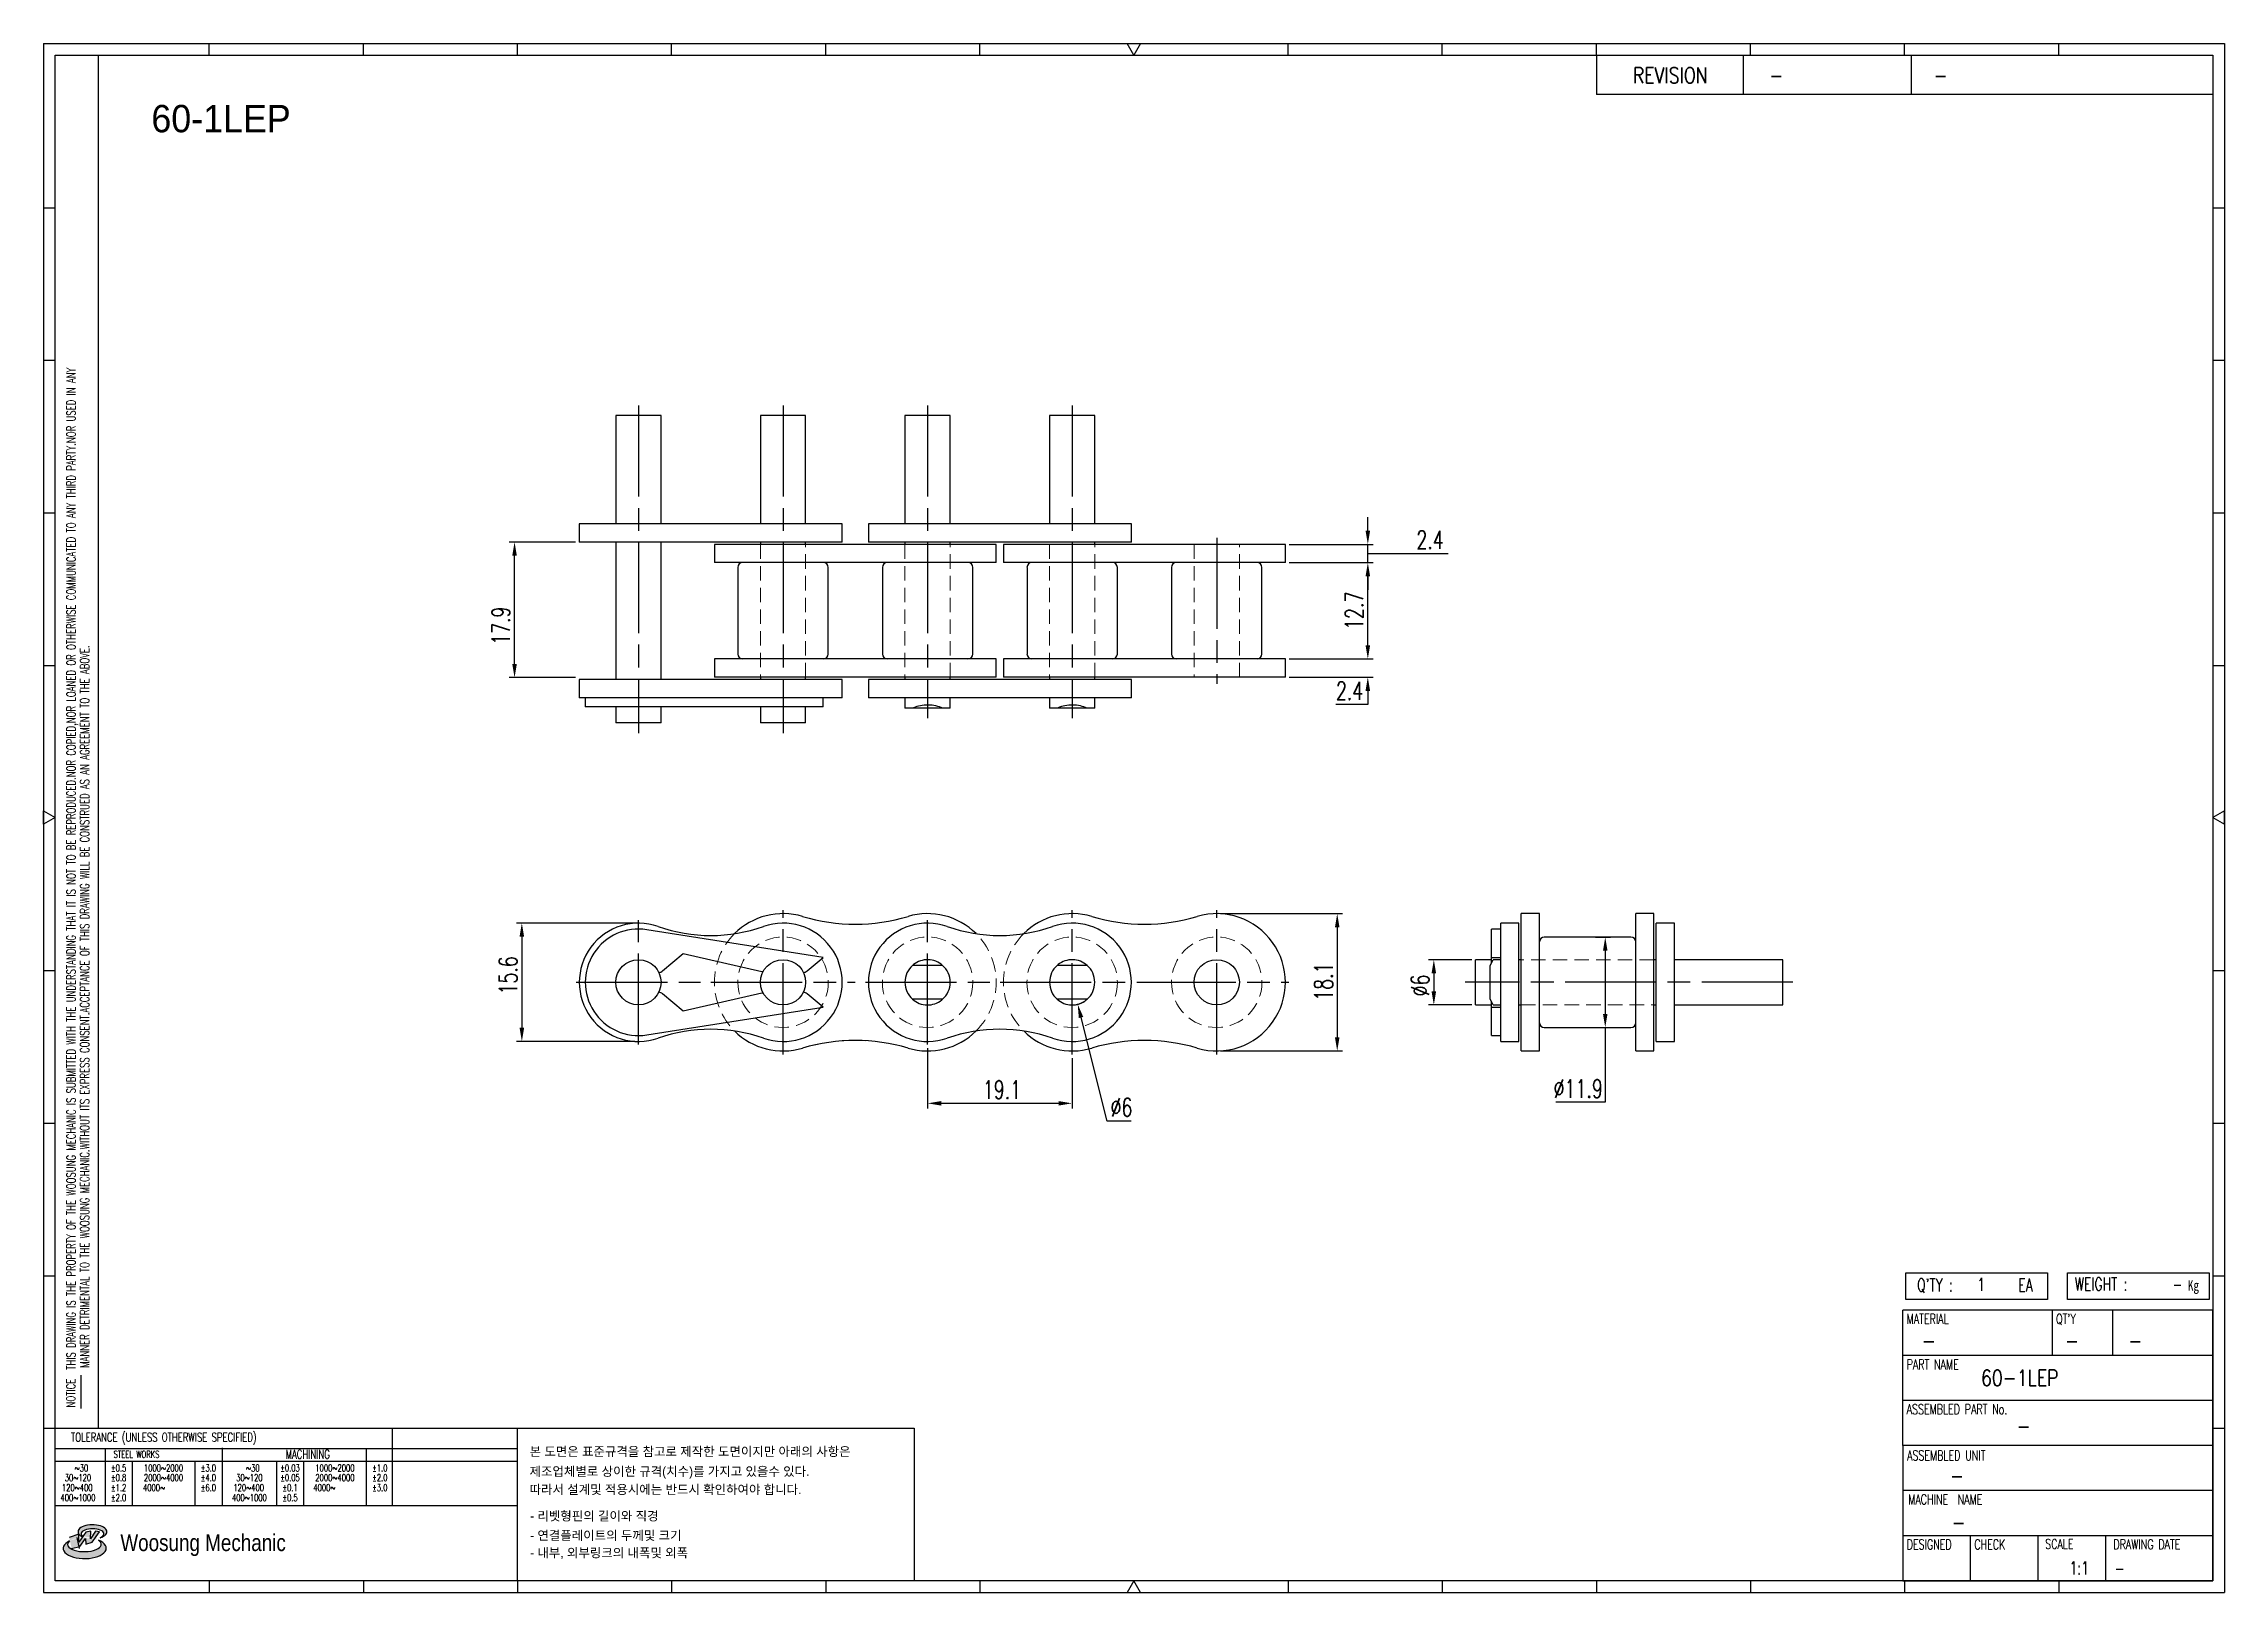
# Model space of a CAD drawing. Header units: millimetres. Extents: x 849 to 1136, y 59 to 263.
import ezdxf
from ezdxf.enums import TextEntityAlignment as Align

# ---------------------------------------------------------------- set-up
doc = ezdxf.new("R2010")
doc.units = ezdxf.units.MM
doc.linetypes.add('AM_ISO08W050', pattern=[18, 12, -1.5, 3, -1.5])
doc.linetypes.add('HIDDEN', pattern=[9.525, 6.35, -3.175])
doc.layers.get('Defpoints').update_dxf_attribs({"color": 80})
doc.layers.add('CL1', color=140, linetype='AM_ISO08W050', lineweight=25)
doc.layers.add('HL3', color=1, linetype='HIDDEN', lineweight=0)
for name, color, linetype in [('S-DIM', 7, 'Continuous'), ('TITLE', 7, 'Continuous'), ('도면레이아웃', 7, 'Continuous')]:
    doc.layers.add(name, color=color, linetype=linetype)
doc.styles.add('HAN', font='ROMANS.shx', dxfattribs={"width": 0.7, "bigfont": 'whgtxt.shx'})
doc.styles.add('HKD_ST2', font='romans.shx', dxfattribs={"width": 0.7, "height": 4, "bigfont": '@extfont2.shx'})
doc.styles.add('HSG', font='SIMPLEX.shx', dxfattribs={"width": 0.7, "bigfont": 'HSG.shx'})
doc.styles.add('MtXpl_', font='Gulim.ttf')
doc.styles.add('SLDTEXTSTYLE4', font='arial.ttf', dxfattribs={"width": 0.8})
doc.dimstyles.new('AP1', dxfattribs={"dimtxt": 2.4, "dimasz": 1.8, "dimexe": 0.7, "dimexo": 0.5, "dimgap": 0.6, "dimtad": 1, "dimtoh": 1, "dimdec": 1, "dimrnd": 0.01, "dimzin": 9, "dimdsep": 46, "dimtxsty": 'HSG', "dimcen": 0, "dimclrd": 251, "dimclre": 251, "dimclrt": 60, "dimazin": 2, "dimtp": 1, "dimtm": 1, "dimtfac": 0.5, "dimtdec": 1, "dimtofl": 0, "dimtmove": 0, "dimatfit": 3, "dimfxl": 0, "dimtvp": 1, "dimtolj": 2, "dimlwd": -1, "dimlwe": -1, "dimarcsym": 0})

# ---------------------------------------------------------------- blocks, each defined once
blk = doc.blocks.new('MAST')
at = {"layer": '도면레이아웃'}
h = blk.add_hatch(color=10, dxfattribs=at)
h.paths.add_polyline_path([(1.544, 35.177), (1.554, 34.966), (1.779, 35.034), (2.054, 35.422), (1.908, 35.446), (1.728, 35.167), (1.741, 35.439), (1.547, 35.405), (1.292, 35.041), (1.295, 35.33), (0.943, 35.208), (1.03, 34.8), (1.336, 34.885)])
edge = h.paths.add_edge_path()
edge.add_ellipse((1.795, 35.421), major_axis=(-0.53, 0), ratio=0.487785, start_angle=122.36065, end_angle=403.39574)
edge.add_line((1.411, 35.244), (1.419, 35.261))
edge.add_ellipse((1.798, 35.344), major_axis=(-0.423, 0), ratio=0.444396, start_angle=131.58977, end_angle=386.19408, ccw=False)
edge = h.paths.add_edge_path()
edge.add_ellipse((1.512, 34.815), major_axis=(-0.793, 0), ratio=0.480113, start_angle=314.67633, end_angle=590.85213)
edge.add_ellipse((1.501, 34.958), major_axis=(-0.62, 0), ratio=0.43311, start_angle=331.7024, end_angle=574.42495, ccw=False)
at = {"color": 140}
for p, q in [((0, 90.118), (80.15, 90.118)), ((0, 90.118), (0, 33.191)), ((80.15, 90.118), (80.15, 33.191)), ((57.068, 89.693), (57.068, 88.246)), ((62.47, 89.693), (62.47, 88.246)), ((68.635, 89.693), (68.635, 88.246)), ((79.725, 88.246), (57.068, 88.246)), ((68.449, 43.961), (68.449, 44.936)), ((68.449, 44.936), (73.654, 44.936)), ((73.654, 44.936), (73.654, 43.961)), ((74.39, 43.961), (74.39, 44.936)), ((74.39, 44.936), (79.595, 44.936)), ((79.595, 44.936), (79.595, 43.961)), ((68.336, 38.59), (68.336, 43.563)), ((79.725, 43.563), (68.336, 43.563)), ((73.654, 43.961), (68.449, 43.961)), ((73.827, 43.563), (73.827, 41.905)), ((79.595, 43.961), (74.39, 43.961)), ((76.037, 43.563), (76.037, 41.905)), ((79.725, 38.59), (79.725, 43.563)), ((79.725, 41.905), (68.336, 41.905)), ((79.725, 40.248), (68.336, 40.248)), ((68.336, 38.59), (68.336, 33.616)), ((79.725, 38.59), (68.336, 38.59)), ((79.725, 33.616), (79.725, 38.59)), ((79.725, 36.932), (68.336, 36.932)), ((79.725, 35.274), (68.336, 35.274)), ((70.822, 33.616), (70.822, 35.274)), ((73.309, 33.616), (73.309, 35.274)), ((75.796, 33.616), (75.796, 35.274)), ((0, 33.191), (80.15, 33.191)), ((68.336, 33.616), (79.725, 33.616))]:
    blk.add_line(p, q, dxfattribs=at)
for p, q in [((6.089, 89.693), (6.089, 90.118)), ((11.753, 89.693), (11.753, 90.118)), ((17.418, 89.693), (17.418, 90.118)), ((23.082, 89.693), (23.082, 90.118)), ((28.746, 89.693), (28.746, 90.118)), ((34.411, 89.693), (34.411, 90.118)), ((45.739, 89.693), (45.739, 90.118)), ((51.404, 89.693), (51.404, 90.118)), ((57.068, 89.693), (57.068, 90.118)), ((62.732, 89.693), (62.732, 90.118)), ((68.397, 89.693), (68.397, 90.118)), ((74.061, 89.693), (74.061, 90.118)), ((0, 84.085), (0.425, 84.085)), ((79.725, 84.085), (80.15, 84.085)), ((0, 78.478), (0.425, 78.478)), ((79.725, 78.478), (80.15, 78.478)), ((0, 72.87), (0.425, 72.87)), ((79.725, 72.87), (80.15, 72.87)), ((0, 67.262), (0.425, 67.262)), ((79.725, 67.262), (80.15, 67.262)), ((0, 56.047), (0.425, 56.047)), ((79.725, 56.047), (80.15, 56.047)), ((0, 50.439), (0.425, 50.439)), ((79.725, 50.439), (80.15, 50.439)), ((0, 44.832), (0.425, 44.832)), ((79.725, 44.832), (80.15, 44.832)), ((1.377, 39.947), (1.377, 41.174)), ((0, 39.224), (0.425, 39.224)), ((79.725, 39.224), (80.15, 39.224)), ((6.089, 33.616), (6.089, 33.191)), ((11.753, 33.616), (11.753, 33.191)), ((17.418, 33.616), (17.418, 33.191)), ((23.082, 33.616), (23.082, 33.191)), ((28.746, 33.616), (28.746, 33.191)), ((34.411, 33.616), (34.411, 33.191)), ((45.739, 33.616), (45.739, 33.191)), ((51.404, 33.616), (51.404, 33.191)), ((57.068, 33.616), (57.068, 33.191)), ((62.732, 33.616), (62.732, 33.191)), ((68.397, 33.616), (68.397, 33.191)), ((74.061, 33.616), (74.061, 33.191))]:
    blk.add_line(p, q)
at = {"color": 2}
for p, q in [((2.017, 39.224), (2.017, 89.693)), ((0.425, 39.224), (17.418, 39.224)), ((0.425, 38.487), (17.418, 38.487)), ((2.257, 38.487), (2.257, 36.382)), ((6.557, 38.5), (6.557, 36.382)), ((11.857, 38.487), (11.857, 36.382)), ((12.816, 39.224), (12.816, 36.382)), ((17.418, 33.616), (17.418, 39.224)), ((0.425, 38.012), (17.418, 38.012)), ((3.257, 38.012), (3.257, 36.382)), ((5.557, 38.012), (5.557, 36.382)), ((8.557, 38.012), (8.557, 36.382)), ((9.557, 38.026), (9.557, 36.382)), ((0.425, 36.382), (17.418, 36.382))]:
    blk.add_line(p, q, dxfattribs=at)
for points in [[(40.075, 89.693), (39.83, 90.118), (40.32, 90.118)], [(0.425, 61.679), (0, 61.433), (0, 61.924)], [(79.725, 61.679), (80.15, 61.433), (80.15, 61.924)], [(40.075, 33.616), (39.83, 33.191), (40.32, 33.191)]]:
    blk.add_lwpolyline(points, close=True)
at = {"color": 140}
blk.add_lwpolyline([(0.425, 89.693), (79.725, 89.693), (79.725, 33.616), (0.425, 33.616)], close=True, dxfattribs=at)
at = {"layer": '도면레이아웃'}
for p, q in [((1.295, 35.33), (0.943, 35.208)), ((1.547, 35.405), (1.292, 35.041)), ((1.292, 35.041), (1.295, 35.33)), ((1.741, 35.439), (1.547, 35.405)), ((1.908, 35.446), (1.728, 35.167)), ((1.728, 35.167), (1.741, 35.439)), ((1.779, 35.034), (2.054, 35.422)), ((2.054, 35.422), (1.908, 35.446)), ((1.03, 34.8), (1.336, 34.885)), ((1.224, 35.208), (1.311, 34.8)), ((1.224, 35.208), (1.224, 35.208)), ((1.336, 34.885), (1.544, 35.177)), ((1.419, 35.261), (1.411, 35.244)), ((1.544, 35.177), (1.554, 34.966)), ((1.554, 34.966), (1.779, 35.034))]:
    blk.add_line(p, q, dxfattribs=at)
for centre, major_axis, ratio, start_param, end_param in [((1.795, 35.421), (-0.53, 0), 0.487785, 2.135596, 7.040584), ((1.798, 35.344), (-0.423, 0), 0.444396, 2.296675, 6.740358), ((1.512, 34.815), (-0.793, 0), 0.480113, 5.492138, 10.312315), ((1.501, 34.958), (-0.62, 0), 0.43311, 5.789299, 10.025607)]:
    blk.add_ellipse(centre, major_axis=major_axis, ratio=ratio, start_param=start_param, end_param=end_param, dxfattribs=at)
for s, height, style, width, p in [('REVISION', 0.5806, 'HAN', 0.8, (58.415, 88.664)), ('-', 0.581, 'HAN', 0.8, (63.426, 88.664)), ('-', 0.581, 'HAN', 0.8, (69.468, 88.664)), ("Q'TY : ", 0.4746, 'HKD_ST2', 0.7, (68.857, 44.253)), ('1', 0.475, 'HKD_ST2', 0.7, (71.071, 44.275)), ('EA', 0.4746, 'HKD_ST2', 0.7, (72.578, 44.253)), ('WEIGHT : ', 0.4746, 'HKD_ST2', 0.7, (74.65, 44.286)), ('-', 0.581, 'HAN', 0.8, (69.029, 42.157)), ('-', 0.581, 'HAN', 0.8, (74.289, 42.157)), ('-', 0.581, 'HAN', 0.8, (76.623, 42.157)), ('-', 0.581, 'HAN', 0.8, (72.515, 39.013)), ('-', 0.581, 'HAN', 0.8, (70.067, 37.189)), ('-', 0.581, 'HAN', 0.8, (70.126, 35.48)), ('1:1', 0.4746, 'HKD_ST2', 0.7, (74.458, 33.848)), ('-', 0.475, 'HKD_ST2', 0.7, (76.112, 33.837))]:
    blk.add_text(s, height=height, dxfattribs=dict(style=style, width=width)).set_placement(p)
at = {"color": 6, "style": 'HKD_ST2', "width": 0.7}
for s, p in [(' THIS DRAWING IS THE PROPERTY OF THE WOOSUNG MECHANIC IS SUBMITTED WITH THE UNDERSTANDING THAT IT IS NOT TO BE REPRODUCED.NOR COPIED,NOR LOANED OR OTHERWISE COMMUNICATED TO ANY THIRD PARTY.NOR USED IN ANY', (1.173, 41.217)), ('MANNER DETRIMENTAL TO THE WOOSUNG MECHANIC.WITHOUT ITS EXPRESS CONSENT.ACCEPTANCE OF THIS DRAWING WILL BE CONSTRUED AS AN AGREEMENT TO THE ABOVE.', (1.672, 41.447))]:
    blk.add_text(s, height=0.326266, rotation=90, dxfattribs=at).set_placement(p)
at = {"style": 'HKD_ST2', "width": 0.7}
blk.add_text('-', height=0.475, dxfattribs=at).set_placement((78.613, 44.286), align=Align.RIGHT)
at = {"color": 254, "style": 'HKD_ST2', "width": 0.7}
for s, height, p in [('MATERIAL', 0.3651, (68.474, 43.425)), ("QT'Y", 0.3651, (73.965, 43.425)), ('PART NAME', 0.3651, (68.474, 41.756)), ('ASSEMBLED PART No.', 0.36511, (68.474, 40.109)), ('ASSEMBLED UNIT', 0.36511, (68.49, 38.408)), ('MACHINE  NAME', 0.36511, (68.532, 36.794)), ('DESIGNED', 0.3651, (68.474, 35.136)), ('CHECK', 0.3651, (70.961, 35.136)), ('SCALE', 0.3651, (73.566, 35.153)), ('DRAWING DATE', 0.36511, (76.071, 35.141))]:
    blk.add_text(s, height=height, dxfattribs=at).set_placement(p, align=Align.TOP_LEFT)
at = {"style": 'HKD_ST2', "width": 0.7}
blk.add_text('NOTICE', height=0.3263, rotation=90, dxfattribs=at).set_placement((1.163, 39.988))
blk.add_text('TOLERANCE (UNLESS OTHERWISE SPECIFIED)', height=0.32627, dxfattribs=at).set_placement((4.417, 38.896), align=Align.MIDDLE_CENTER)
at = {"color": 4, "style": 'HKD_ST2', "width": 0.7}
for s, height, p in [('%%12630', 0.261, (1.389, 37.762)), ('1000%%1262000', 0.26101, (4.407, 37.762)), ('%%12630', 0.261, (7.689, 37.762)), ('1000%%1262000', 0.26101, (10.707, 37.762)), ('120%%126400', 0.26101, (1.237, 37.045)), ('30%%126120', 0.261, (1.263, 37.411)), ('4000%%126', 0.261, (4.061, 37.045)), ('2000%%1264000', 0.26101, (4.407, 37.411)), ('120%%126400', 0.26101, (7.537, 37.045)), ('30%%126120', 0.261, (7.563, 37.411)), ('4000%%126', 0.261, (10.321, 37.045)), ('2000%%1264000', 0.26101, (10.707, 37.411)), ('400%%1261000', 0.26101, (1.263, 36.67)), ('400%%1261000', 0.26101, (7.563, 36.67))]:
    blk.add_text(s, height=height, dxfattribs=at).set_placement(p, align=Align.MIDDLE_CENTER)
for s, height, p in [('%%P0.5', 0.261, (2.757, 37.762)), ('STEEL WORKS', 0.26101, (3.416, 38.268)), ('%%P3.0', 0.261, (6.057, 37.762)), ('%%P0.03', 0.261, (9.057, 37.762)), ('MACHINING', 0.3263, (9.707, 38.27)), ('%%P1.0', 0.261, (12.357, 37.762)), ('%%P0.8', 0.261, (2.757, 37.411)), ('%%P1.2', 0.261, (2.757, 37.045)), ('%%P4.0', 0.261, (6.057, 37.411)), ('%%P6.0', 0.261, (6.057, 37.045)), ('%%P0.05', 0.261, (9.057, 37.411)), ('%%P0.1', 0.261, (9.057, 37.045)), ('%%P2.0', 0.261, (12.357, 37.411)), ('%%P3.0', 0.261, (12.357, 37.045)), ('%%P2.0', 0.261, (2.757, 36.67)), ('%%P0.5', 0.261, (9.057, 36.67))]:
    blk.add_text(s, height=height, dxfattribs=at).set_placement(p, align=Align.MIDDLE)
at = {"color": 1, "style": 'SLDTEXTSTYLE4', "width": 0.8}
blk.add_text('Woosung Mechanic', height=0.61957, dxfattribs=at).set_placement((2.822, 34.711))
at = {"layer": 'TITLE', "width": 0.8}
blk.add_text('Kg', height=0.3789, dxfattribs=at).set_placement((78.807, 44.286))
blk = doc.blocks.new('*D2')
at = {"layer": 'Defpoints', "color": 0, "transparency": 16777216}
for p in [(1012.39, 181.77), (1023.25, 181.77), (1012.39, 179.37)]:
    blk.add_point(p, dxfattribs=at)
at = {"layer": 'S-DIM', "color": 251, "linetype": 'ByBlock', "transparency": 16777216}
for p, q in [((1023.25, 183.57), (1023.25, 185.37)), ((1012.89, 181.77), (1023.95, 181.77)), ((1012.89, 179.37), (1023.95, 179.37)), ((1023.25, 175.77), (1019.05, 175.77)), ((1023.25, 177.57), (1023.25, 175.77))]:
    blk.add_line(p, q, dxfattribs=at)
at = {"layer": 'S-DIM', "color": 251, "transparency": 16777216}
for points in [[(1022.95, 183.57), (1023.55, 183.57), (1023.25, 181.77)], [(1022.95, 177.57), (1023.55, 177.57), (1023.25, 179.37)]]:
    blk.add_solid(points, dxfattribs=at)
at = {"layer": 'S-DIM', "color": 60, "transparency": 16777216, "insert": (1020.85, 177.57), "char_height": 2.4, "attachment_point": 5, "style": 'HSG'}
blk.add_mtext('\\A2;2.4', dxfattribs=at)
blk = doc.blocks.new('*D3')
at = {"layer": 'Defpoints', "color": 0, "transparency": 16777216}
for p in [(1012.39, 194.47), (1023.25, 194.47), (1012.39, 181.77)]:
    blk.add_point(p, dxfattribs=at)
at = {"layer": 'S-DIM', "color": 251, "linetype": 'ByBlock', "transparency": 16777216}
for p, q in [((1012.89, 194.47), (1023.95, 194.47)), ((1023.25, 183.57), (1023.25, 192.67)), ((1012.89, 181.77), (1023.95, 181.77))]:
    blk.add_line(p, q, dxfattribs=at)
at = {"layer": 'S-DIM', "color": 251, "transparency": 16777216}
for points in [[(1022.95, 192.67), (1023.55, 192.67), (1023.25, 194.47)], [(1022.95, 183.57), (1023.55, 183.57), (1023.25, 181.77)]]:
    blk.add_solid(points, dxfattribs=at)
at = {"layer": 'S-DIM', "color": 60, "transparency": 16777216, "insert": (1021.45, 188.12), "char_height": 2.4, "attachment_point": 5, "rotation": 90, "style": 'HSG'}
blk.add_mtext('\\A2;12.7', dxfattribs=at)
blk = doc.blocks.new('*D4')
at = {"layer": 'Defpoints', "color": 0, "transparency": 16777216}
for p in [(1012.39, 196.87), (1023.25, 196.87), (1012.39, 194.47)]:
    blk.add_point(p, dxfattribs=at)
at = {"layer": 'S-DIM', "color": 251, "linetype": 'ByBlock', "transparency": 16777216}
for p, q in [((1023.25, 198.67), (1023.25, 200.47)), ((1012.89, 196.87), (1023.95, 196.87)), ((1023.25, 194.47), (1023.25, 196.87)), ((1023.25, 195.67), (1029.05, 195.67)), ((1029.05, 195.67), (1033.85, 195.67)), ((1012.89, 194.47), (1023.95, 194.47)), ((1023.25, 192.67), (1023.25, 190.87))]:
    blk.add_line(p, q, dxfattribs=at)
at = {"layer": 'S-DIM', "color": 251, "transparency": 16777216}
for points in [[(1022.95, 198.67), (1023.55, 198.67), (1023.25, 196.87)], [(1022.95, 192.67), (1023.55, 192.67), (1023.25, 194.47)]]:
    blk.add_solid(points, dxfattribs=at)
at = {"layer": 'S-DIM', "color": 60, "transparency": 16777216, "insert": (1031.45, 197.47), "char_height": 2.4, "attachment_point": 5, "style": 'HSG'}
blk.add_mtext('\\A2;2.4', dxfattribs=at)
blk = doc.blocks.new('*D5')
at = {"layer": 'Defpoints', "color": 0, "transparency": 16777216}
for p in [(910.81, 197.17), (919.34, 197.17), (919.34, 179.31)]:
    blk.add_point(p, dxfattribs=at)
at = {"layer": 'S-DIM', "color": 251, "linetype": 'ByBlock', "transparency": 16777216}
for p, q in [((918.84, 197.17), (910.11, 197.17)), ((910.81, 181.11), (910.81, 195.37)), ((918.84, 179.31), (910.11, 179.31))]:
    blk.add_line(p, q, dxfattribs=at)
at = {"layer": 'S-DIM', "color": 251, "transparency": 16777216}
for points in [[(910.51, 195.37), (911.11, 195.37), (910.81, 197.17)], [(910.51, 181.11), (911.11, 181.11), (910.81, 179.31)]]:
    blk.add_solid(points, dxfattribs=at)
at = {"layer": 'S-DIM', "color": 60, "transparency": 16777216, "insert": (909.01, 186.15), "char_height": 2.4, "attachment_point": 5, "rotation": 90, "style": 'HSG'}
blk.add_mtext('\\A2;17.9', dxfattribs=at)
blk = doc.blocks.new('*D6')
at = {"layer": 'Defpoints', "color": 0, "transparency": 16777216}
for p in [(927.14, 146.96), (911.77, 131.36), (927.14, 131.36)]:
    blk.add_point(p, dxfattribs=at)
at = {"layer": 'S-DIM', "color": 251, "linetype": 'ByBlock', "transparency": 16777216}
for p, q in [((926.64, 146.96), (911.07, 146.96)), ((911.77, 145.16), (911.77, 133.16)), ((926.64, 131.36), (911.07, 131.36))]:
    blk.add_line(p, q, dxfattribs=at)
at = {"layer": 'S-DIM', "color": 251, "transparency": 16777216}
for points in [[(911.47, 145.16), (912.07, 145.16), (911.77, 146.96)], [(911.47, 133.16), (912.07, 133.16), (911.77, 131.36)]]:
    blk.add_solid(points, dxfattribs=at)
at = {"layer": 'S-DIM', "color": 60, "transparency": 16777216, "insert": (909.97, 140.07), "char_height": 2.4, "attachment_point": 5, "rotation": 90, "style": 'HSG'}
blk.add_mtext('\\A2;15.6', dxfattribs=at)
blk = doc.blocks.new('*D7')
at = {"layer": 'Defpoints', "color": 0, "transparency": 16777216}
for p in [(965.24, 130.97), (984.29, 129.66), (984.29, 123.21)]:
    blk.add_point(p, dxfattribs=at)
at = {"layer": 'S-DIM', "color": 251, "linetype": 'ByBlock', "transparency": 16777216}
for p, q in [((965.24, 130.47), (965.24, 122.51)), ((984.29, 129.16), (984.29, 122.51)), ((967.04, 123.21), (982.49, 123.21))]:
    blk.add_line(p, q, dxfattribs=at)
at = {"layer": 'S-DIM', "color": 251, "transparency": 16777216}
for points in [[(967.04, 123.51), (967.04, 122.91), (965.24, 123.21)], [(982.49, 123.51), (982.49, 122.91), (984.29, 123.21)]]:
    blk.add_solid(points, dxfattribs=at)
at = {"layer": 'S-DIM', "color": 60, "transparency": 16777216, "insert": (975.04, 125.01), "char_height": 2.4, "attachment_point": 5, "style": 'HSG'}
blk.add_mtext('\\A2;19.1', dxfattribs=at)
blk = doc.blocks.new('*D8')
at = {"layer": 'Defpoints', "color": 0, "transparency": 16777216}
for p in [(983.56, 142.05), (985.02, 136.27)]:
    blk.add_point(p, dxfattribs=at)
at = {"layer": 'S-DIM', "color": 251, "linetype": 'ByBlock', "transparency": 16777216}
for p, q in [((988.91, 120.88), (985.46, 134.52)), ((992.07, 120.88), (988.91, 120.88))]:
    blk.add_line(p, q, dxfattribs=at)
blk.add_arc((984.29, 139.16), 2.98, 270.7152, 301.7962, dxfattribs=at)
at = {"layer": 'S-DIM', "color": 251, "transparency": 16777216}
blk.add_solid([(985.75, 134.6), (985.17, 134.45), (985.02, 136.27)], dxfattribs=at)
at = {"layer": 'S-DIM', "color": 60, "transparency": 16777216, "insert": (990.79, 122.68), "char_height": 2.4, "attachment_point": 5, "style": 'HSG'}
blk.add_mtext('\\A2;∅6', dxfattribs=at)
blk = doc.blocks.new('*D9')
at = {"layer": 'Defpoints', "color": 0, "transparency": 16777216}
for p in [(1003.34, 148.21), (1003.34, 130.11), (1019.22, 130.11)]:
    blk.add_point(p, dxfattribs=at)
at = {"layer": 'S-DIM', "color": 251, "linetype": 'ByBlock', "transparency": 16777216}
for p, q in [((1003.84, 148.21), (1019.92, 148.21)), ((1019.22, 146.41), (1019.22, 131.91)), ((1003.84, 130.11), (1019.92, 130.11))]:
    blk.add_line(p, q, dxfattribs=at)
at = {"layer": 'S-DIM', "color": 251, "transparency": 16777216}
for points in [[(1018.92, 146.41), (1019.52, 146.41), (1019.22, 148.21)], [(1018.92, 131.91), (1019.52, 131.91), (1019.22, 130.11)]]:
    blk.add_solid(points, dxfattribs=at)
at = {"layer": 'S-DIM', "color": 60, "transparency": 16777216, "insert": (1017.42, 139.25), "char_height": 2.4, "attachment_point": 5, "rotation": 90, "style": 'HSG'}
blk.add_mtext('\\A2;18.1', dxfattribs=at)
blk = doc.blocks.new('*D10')
at = {"layer": 'Defpoints', "color": 0, "transparency": 16777216}
for p in [(1037.46, 142.14), (1031.95, 136.18), (1037.46, 136.18)]:
    blk.add_point(p, dxfattribs=at)
at = {"layer": 'S-DIM', "color": 251, "linetype": 'ByBlock', "transparency": 16777216}
for p, q in [((1036.96, 142.14), (1031.25, 142.14)), ((1031.95, 140.34), (1031.95, 137.98)), ((1036.96, 136.18), (1031.25, 136.18))]:
    blk.add_line(p, q, dxfattribs=at)
at = {"layer": 'S-DIM', "color": 251, "transparency": 16777216}
for points in [[(1031.65, 140.34), (1032.25, 140.34), (1031.95, 142.14)], [(1031.65, 137.98), (1032.25, 137.98), (1031.95, 136.18)]]:
    blk.add_solid(points, dxfattribs=at)
at = {"layer": 'S-DIM', "color": 60, "transparency": 16777216, "insert": (1030.15, 138.75), "char_height": 2.4, "attachment_point": 5, "rotation": 90, "style": 'HSG'}
blk.add_mtext('\\A2;%%c6', dxfattribs=at)
blk = doc.blocks.new('*D11')
at = {"layer": 'Defpoints', "color": 0, "transparency": 16777216}
for p in [(1052.76, 145.11), (1052.76, 133.2), (1054.54, 133.2)]:
    blk.add_point(p, dxfattribs=at)
at = {"layer": 'S-DIM', "color": 251, "linetype": 'ByBlock', "transparency": 16777216}
for p, q in [((1053.26, 145.11), (1055.24, 145.11)), ((1054.54, 143.31), (1054.54, 135)), ((1053.26, 133.2), (1055.24, 133.2)), ((1054.54, 133.2), (1054.54, 123.35)), ((1054.54, 123.35), (1048.02, 123.35))]:
    blk.add_line(p, q, dxfattribs=at)
at = {"layer": 'S-DIM', "color": 251, "transparency": 16777216}
for points in [[(1054.24, 143.31), (1054.84, 143.31), (1054.54, 145.11)], [(1054.24, 135), (1054.84, 135), (1054.54, 133.2)]]:
    blk.add_solid(points, dxfattribs=at)
at = {"layer": 'S-DIM', "color": 60, "transparency": 16777216, "insert": (1050.98, 125.15), "char_height": 2.4, "attachment_point": 5, "style": 'HSG'}
blk.add_mtext('\\A2;%%c11.9', dxfattribs=at)

msp = doc.modelspace()

# ---------------------------------------------------------------- linework, layer by layer
for p, q in [((930.12, 213.87), (924.16, 213.87)), ((924.16, 213.87), (924.16, 199.57)), ((930.12, 199.57), (930.12, 213.87)), ((949.17, 213.87), (943.21, 213.87)), ((943.21, 213.87), (943.21, 199.57)), ((949.17, 199.57), (949.17, 213.87)), ((968.22, 213.87), (962.26, 213.87)), ((962.26, 213.87), (962.26, 199.57)), ((968.22, 199.57), (968.22, 213.87)), ((987.27, 213.87), (981.31, 213.87)), ((981.31, 213.87), (981.31, 199.57)), ((987.27, 199.57), (987.27, 213.87)), ((919.34, 199.57), (919.34, 197.17)), ((953.99, 199.57), (919.34, 199.57)), ((953.99, 197.17), (953.99, 199.57)), ((957.44, 199.57), (957.44, 197.17)), ((992.09, 199.57), (957.44, 199.57)), ((992.09, 197.17), (992.09, 199.57)), ((953.99, 197.17), (919.34, 197.17)), ((924.16, 197.17), (924.16, 179.07)), ((930.12, 179.07), (930.12, 197.17)), ((974.29, 196.87), (937.14, 196.87)), ((937.14, 196.87), (937.14, 194.47)), ((943.21, 197.17), (943.21, 196.87)), ((949.17, 196.87), (949.17, 197.17)), ((992.09, 197.17), (957.44, 197.17)), ((962.26, 197.17), (962.26, 196.87)), ((968.22, 196.87), (968.22, 197.17)), ((974.29, 194.47), (974.29, 196.87)), ((1012.39, 196.87), (975.24, 196.87)), ((975.24, 196.87), (975.24, 194.47)), ((987.27, 196.87), (987.27, 197.17)), ((1012.39, 194.47), (1012.39, 196.87)), ((974.29, 194.47), (937.14, 194.47)), ((940.24, 193.84), (940.24, 182.41)), ((952.15, 182.41), (952.15, 193.84)), ((959.29, 193.84), (959.29, 182.41)), ((971.2, 182.41), (971.2, 193.84)), ((1012.39, 194.47), (975.24, 194.47)), ((978.34, 193.84), (978.34, 182.41)), ((990.25, 182.41), (990.25, 193.84)), ((997.39, 193.84), (997.39, 182.41)), ((1009.3, 182.41), (1009.3, 193.84)), ((937.14, 181.77), (937.14, 179.37)), ((974.29, 181.77), (937.14, 181.77)), ((974.29, 179.37), (974.29, 181.77)), ((975.24, 181.77), (975.24, 179.37)), ((1012.39, 181.77), (975.24, 181.77)), ((1012.39, 179.37), (1012.39, 181.77)), ((919.34, 179.07), (919.34, 176.67)), ((953.99, 179.07), (919.34, 179.07)), ((974.29, 179.37), (937.14, 179.37)), ((943.21, 179.37), (943.21, 179.07)), ((949.17, 179.07), (949.17, 179.37)), ((953.99, 176.67), (953.99, 179.07)), ((957.44, 179.07), (957.44, 176.67)), ((992.09, 179.07), (957.44, 179.07)), ((962.26, 179.37), (962.26, 179.07)), ((968.22, 179.07), (968.22, 179.37)), ((1012.39, 179.37), (975.24, 179.37)), ((981.31, 179.37), (981.31, 179.07)), ((987.27, 179.07), (987.27, 179.37)), ((992.09, 176.67), (992.09, 179.07)), ((953.99, 176.67), (919.34, 176.67)), ((920.12, 176.67), (920.12, 175.47)), ((951.47, 175.47), (920.12, 175.47)), ((924.16, 175.47), (924.16, 173.37)), ((930.12, 173.37), (930.12, 175.47)), ((943.21, 175.47), (943.21, 173.37)), ((949.17, 173.37), (949.17, 175.47)), ((951.47, 175.47), (951.47, 176.67)), ((992.09, 176.67), (957.44, 176.67)), ((962.26, 176.67), (962.26, 175.27)), ((968.22, 175.27), (968.22, 176.67)), ((981.31, 176.67), (981.31, 175.27)), ((987.27, 175.27), (987.27, 176.67)), ((930.12, 173.37), (924.16, 173.37)), ((949.17, 173.37), (943.21, 173.37)), ((968.22, 175.27), (962.26, 175.27)), ((987.27, 175.27), (981.31, 175.27)), ((1043.16, 146.96), (1040.76, 146.96)), ((1040.76, 131.36), (1040.76, 146.96)), ((1043.16, 131.36), (1043.16, 146.96)), ((1045.86, 148.21), (1043.46, 148.21)), ((1043.46, 130.11), (1043.46, 148.21)), ((1045.86, 130.11), (1045.86, 148.21)), ((1060.96, 148.21), (1058.56, 148.21)), ((1058.56, 130.11), (1058.56, 148.21)), ((1060.96, 130.11), (1060.96, 148.21)), ((1063.66, 146.96), (1061.26, 146.96)), ((1061.26, 131.36), (1061.26, 146.96)), ((1063.66, 131.36), (1063.66, 146.96)), ((951.47, 142.41), (928.24, 146.09)), ((1040.76, 146.18), (1039.56, 146.18)), ((1039.56, 141.74), (1039.56, 146.18)), ((1057.93, 145.11), (1046.5, 145.11)), ((930.32, 140.66), (933.05, 142.95)), ((933.05, 142.95), (943.41, 140.59)), ((949.37, 140.66), (951.47, 142.41)), ((967.21, 141.39), (963.27, 141.39)), ((986.26, 141.39), (982.32, 141.39)), ((1037.46, 136.18), (1037.46, 142.14)), ((1039.56, 142.14), (1037.46, 142.14)), ((1039.36, 141.39), (1039.79, 142.14)), ((1039.36, 136.92), (1039.36, 141.39)), ((1039.56, 142.41), (1040.76, 142.41)), ((1040.76, 142.14), (1039.79, 142.14)), ((1043.46, 142.14), (1043.16, 142.14)), ((1061.26, 142.14), (1060.96, 142.14)), ((1077.96, 142.14), (1063.66, 142.14)), ((1077.96, 136.18), (1077.96, 142.14)), ((928.24, 132.22), (951.47, 135.9)), ((933.05, 135.37), (930.32, 137.66)), ((943.41, 137.73), (933.05, 135.37)), ((951.47, 135.9), (949.37, 137.66)), ((967.21, 136.92), (963.27, 136.92)), ((986.26, 136.92), (982.32, 136.92)), ((1037.46, 136.18), (1039.56, 136.18)), ((1039.79, 136.18), (1039.36, 136.92)), ((1039.56, 132.14), (1039.56, 136.58)), ((1039.56, 135.9), (1040.76, 135.9)), ((1039.79, 136.18), (1040.76, 136.18)), ((1043.16, 136.18), (1043.46, 136.18)), ((1060.96, 136.18), (1061.26, 136.18)), ((1063.66, 136.18), (1077.96, 136.18)), ((1046.5, 133.2), (1057.93, 133.2)), ((1039.56, 132.14), (1040.76, 132.14)), ((1040.76, 131.36), (1043.16, 131.36)), ((1043.46, 130.11), (1045.86, 130.11)), ((1058.56, 130.11), (1060.96, 130.11)), ((1061.26, 131.36), (1063.66, 131.36))]:
    msp.add_line(p, q)
for points in [[(967.21, 175.27), (967.01, 175.37), (966.79, 175.45), (966.57, 175.52), (966.33, 175.58), (966.08, 175.63), (965.83, 175.67), (965.57, 175.69), (965.31, 175.7), (965.05, 175.7), (964.8, 175.68), (964.54, 175.65), (964.29, 175.61), (964.05, 175.56), (963.82, 175.49), (963.59, 175.41), (963.38, 175.33), (963.27, 175.27)], [(986.26, 175.27), (986.06, 175.37), (985.84, 175.45), (985.62, 175.52), (985.38, 175.58), (985.13, 175.63), (984.88, 175.67), (984.62, 175.69), (984.36, 175.7), (984.1, 175.7), (983.85, 175.68), (983.59, 175.65), (983.34, 175.61), (983.1, 175.56), (982.87, 175.49), (982.64, 175.41), (982.43, 175.33), (982.32, 175.27)], [(967.21, 141.39), (967.01, 141.56), (966.79, 141.7), (966.57, 141.83), (966.33, 141.93), (966.08, 142.02), (965.83, 142.08), (965.57, 142.12), (965.31, 142.14), (965.05, 142.13), (964.8, 142.1), (964.54, 142.05), (964.29, 141.98), (964.05, 141.89), (963.82, 141.77), (963.59, 141.64), (963.38, 141.49), (963.27, 141.39)], [(986.26, 141.39), (986.06, 141.56), (985.84, 141.7), (985.62, 141.83), (985.38, 141.93), (985.13, 142.02), (984.88, 142.08), (984.62, 142.12), (984.36, 142.14), (984.1, 142.13), (983.85, 142.1), (983.59, 142.05), (983.34, 141.98), (983.1, 141.89), (982.87, 141.77), (982.64, 141.64), (982.43, 141.49), (982.32, 141.39)], [(963.27, 136.92), (963.47, 136.76), (963.69, 136.62), (963.92, 136.49), (964.15, 136.38), (964.4, 136.3), (964.65, 136.24), (964.91, 136.2), (965.17, 136.18), (965.43, 136.18), (965.69, 136.21), (965.94, 136.26), (966.19, 136.33), (966.43, 136.43), (966.67, 136.54), (966.89, 136.68), (967.1, 136.83), (967.21, 136.92)], [(982.32, 136.92), (982.52, 136.76), (982.74, 136.62), (982.97, 136.49), (983.2, 136.38), (983.45, 136.3), (983.7, 136.24), (983.96, 136.2), (984.22, 136.18), (984.48, 136.18), (984.74, 136.21), (984.99, 136.26), (985.24, 136.33), (985.48, 136.43), (985.72, 136.54), (985.94, 136.68), (986.15, 136.83), (986.26, 136.92)]]:
    msp.add_lwpolyline(points)
at = {"color": 140}
msp.add_lwpolyline([(911.2, 80.39), (963.48, 80.39), (963.48, 60.28), (911.2, 60.28)], close=True, dxfattribs=at)
for centre in [(927.14, 139.16), (946.19, 139.16), (1003.34, 139.16)]:
    msp.add_circle(centre, 2.98)
for centre, radius, start, end in [((940.87, 193.84), 0.635, 90, 180), ((951.51, 193.84), 0.635, 0, 90), ((959.92, 193.84), 0.635, 90, 180), ((970.56, 193.84), 0.635, 0, 90), ((978.97, 193.84), 0.635, 90, 180), ((989.61, 193.84), 0.635, 0, 90), ((998.02, 193.84), 0.635, 90, 180), ((1008.66, 193.84), 0.635, 0, 90), ((940.87, 182.41), 0.635, 180, 270), ((951.51, 182.41), 0.635, 270, 0), ((959.92, 182.41), 0.635, 180, 270), ((970.56, 182.41), 0.635, 270, 0), ((978.97, 182.41), 0.635, 180, 270), ((989.61, 182.41), 0.635, 270, 0), ((998.02, 182.41), 0.635, 180, 270), ((1008.66, 182.41), 0.635, 270, 0), ((927.14, 139.16), 7.8, 70.6253, 289.3747), ((946.19, 139.16), 9.05, 73.423, 134.8983), ((946.19, 139.16), 7.8, 250.6253, 109.3747), ((955.72, 171.16), 24.34, 253.423, 286.577), ((965.24, 139.16), 7.8, 70.6253, 289.3747), ((965.24, 139.16), 9.05, 45.1017, 106.577), ((984.29, 139.16), 9.05, 73.423, 134.8983), ((984.29, 139.16), 7.8, 250.6253, 109.3747), ((993.82, 171.16), 24.34, 253.423, 286.577), ((1003.34, 139.16), 9.05, 253.423, 106.577), ((927.14, 139.16), 7.02, 81, 279), ((936.67, 166.24), 20.91, 250.6253, 289.3747), ((974.77, 166.24), 20.91, 250.6253, 289.3747), ((1046.5, 144.48), 0.635, 90, 180), ((1057.93, 144.48), 0.635, 0, 90), ((965.24, 139.16), 2.98, 131.4096, 228.5904), ((965.24, 139.16), 2.98, 311.4096, 48.5904), ((984.29, 139.16), 2.98, 131.4096, 228.5904), ((984.29, 139.16), 2.98, 311.4096, 48.5904), ((929.82, 141.25), 0.78, 269.5284, 310), ((943.59, 141.35), 0.78, 257.1611, 268.4913), ((948.87, 141.25), 0.78, 269.5284, 310), ((929.82, 137.06), 0.78, 50, 90.4716), ((943.59, 136.97), 0.78, 91.5087, 102.8389), ((948.87, 137.06), 0.78, 50, 90.4716), ((936.67, 112.07), 20.91, 70.6253, 109.3747), ((946.19, 139.16), 9.05, 225.1017, 286.577), ((965.24, 139.16), 9.05, 253.423, 314.8983), ((974.77, 112.07), 20.91, 70.6253, 109.3747), ((984.29, 139.16), 9.05, 225.1017, 286.577), ((1046.5, 133.84), 0.635, 180, 270), ((1057.93, 133.84), 0.635, 270, 0), ((955.72, 107.16), 24.34, 73.423, 106.577), ((993.82, 107.16), 24.34, 73.423, 106.577)]:
    msp.add_arc(centre, radius, start, end)
at = {"layer": 'CL1'}
for p, q in [((927.14, 215.16), (927.14, 171.99)), ((946.19, 215.16), (946.19, 171.99)), ((965.24, 215.16), (965.24, 173.99)), ((984.29, 215.16), (984.29, 173.99)), ((1003.34, 197.75), (1003.34, 178.5)), ((927.14, 130.97), (927.14, 147.35)), ((946.19, 129.66), (946.19, 148.66)), ((965.24, 130.97), (965.24, 147.35)), ((984.29, 129.66), (984.29, 148.66)), ((1003.34, 129.66), (1003.34, 148.66)), ((918.95, 139.16), (935.33, 139.16)), ((936.69, 139.16), (955.69, 139.16)), ((957.05, 139.16), (973.43, 139.16)), ((974.79, 139.16), (993.79, 139.16)), ((993.84, 139.16), (1012.84, 139.16)), ((1079.25, 139.16), (1036.08, 139.16))]:
    msp.add_line(p, q, dxfattribs=at)
at = {"layer": 'HL3', "ltscale": 0.3}
for p, q in [((943.21, 196.87), (943.21, 179.37)), ((943.21, 196.87), (943.21, 179.37)), ((949.17, 179.37), (949.17, 196.87)), ((949.17, 179.37), (949.17, 196.87)), ((962.26, 196.87), (962.26, 179.37)), ((962.26, 196.87), (962.26, 179.37)), ((968.22, 179.37), (968.22, 196.87)), ((968.22, 179.37), (968.22, 196.87)), ((981.31, 196.87), (981.31, 179.37)), ((981.31, 196.87), (981.31, 179.37)), ((987.27, 179.37), (987.27, 196.87)), ((987.27, 179.37), (987.27, 196.87)), ((1000.36, 196.87), (1000.36, 179.37)), ((1006.32, 179.37), (1006.32, 196.87)), ((1060.96, 142.14), (1043.46, 142.14)), ((1043.46, 136.18), (1060.96, 136.18))]:
    msp.add_line(p, q, dxfattribs=at)
for centre in [(946.19, 139.16), (965.24, 139.16), (984.29, 139.16), (1003.34, 139.16)]:
    msp.add_circle(centre, 5.96, dxfattribs=at)
for centre, radius, start, end in [((946.19, 139.16), 9.05, 134.8983, 225.1017), ((965.24, 139.16), 9.05, 314.8983, 45.1017), ((984.29, 139.16), 9.05, 134.8983, 225.1017), ((955.72, 107.21), 24.29, 73.3998, 106.6002)]:
    msp.add_arc(centre, radius, start, end, dxfattribs=at)

# ---------------------------------------------------------------- block references
at = {"color": 140, "xscale": 3.58543268160129, "yscale": 3.58543268160129, "zscale": 3.58543268160129}
msp.add_blockref('MAST', (848.75, -60.25), dxfattribs=at)

# ---------------------------------------------------------------- texts
at = {"color": 254, "style": 'MtXpl_'}
msp.add_text('60-1LEP', height=3.608, dxfattribs=at).set_placement((862.95, 251.18))
at = {"style": 'HAN', "width": 0.8}
msp.add_text('60-1LEP', height=2.082, dxfattribs=at).set_placement((1104.06, 85.99))
at = {"color": 140, "style": 'MtXpl_'}
for s, p in [('본 도면은 표준규격을 참고로 제작한 도면이지만 아래의 사항은', (912.79, 76.73)), ('제조업체별로 상이한 규격(치수)를 가지고 있을수 있다.', (912.79, 74.11)), ('따라서 설계및 적용시에는 반드시 확인하여야 합니다.', (912.79, 71.72)), ('- 리벳형핀의 길이와 직경', (912.86, 68.23)), ('- 연결플레이트의 두께및 크기', (912.86, 65.67)), ('- 내부, 외부링크의 내폭및 외폭', (912.86, 63.38))]:
    msp.add_text(s, height=1.2027, dxfattribs=at).set_placement(p)

# ---------------------------------------------------------------- dimensions: what is measured, and where the dimension line sits
at = {"layer": 'S-DIM'}
for base, p1, p2, picture, middle in [((1023.25, 196.87), (1012.39, 194.47), (1012.39, 196.87), '*D4', (1029.65, 197.47)), ((1023.25, 194.47), (1012.39, 181.77), (1012.39, 194.47), '*D3', (1021.45, 188.12))]:
    dim = msp.add_linear_dim(base=base, p1=p1, p2=p2, angle=90, dimstyle='AP1', override={"dimtmove": 1}, dxfattribs=at)
    dim.commit()
    dim.dimension.update_dxf_attribs({"geometry": picture, "text_midpoint": middle})
for base, p1, p2, picture, middle in [((910.81, 197.17), (919.34, 179.31), (919.34, 197.17), '*D5', (910.81, 186.15)), ((1023.25, 181.77), (1012.39, 179.37), (1012.39, 181.77), '*D2', (1020.85, 175.77)), ((911.77, 131.36), (927.14, 146.96), (927.14, 131.36), '*D6', (911.77, 140.07)), ((1019.22, 130.11), (1003.34, 148.21), (1003.34, 130.11), '*D9', (1019.22, 139.25))]:
    dim = msp.add_linear_dim(base=base, p1=p1, p2=p2, angle=90, dimstyle='AP1', dxfattribs=at)
    dim.commit()
    dim.dimension.update_dxf_attribs({"geometry": picture, "text_midpoint": middle, "dimtype": 128})
for base, p1, p2, picture, middle in [((1054.54, 133.2), (1052.76, 145.11), (1052.76, 133.2), '*D11', (1050.98, 123.35)), ((1031.95, 136.18), (1037.46, 142.14), (1037.46, 136.18), '*D10', (1031.95, 138.75))]:
    dim = msp.add_linear_dim(base=base, p1=p1, p2=p2, angle=90, text='%%c<>', dimstyle='AP1', dxfattribs=at)
    dim.commit()
    dim.dimension.update_dxf_attribs({"geometry": picture, "text_midpoint": middle, "dimtype": 128})
dim = msp.add_diameter_dim_2p(p1=(983.56, 142.05), p2=(985.02, 136.27), dimstyle='AP1', dxfattribs=at)
dim.commit()
dim.dimension.update_dxf_attribs({"geometry": '*D8', "text_midpoint": (990.79, 120.88), "dimtype": 131})
dim = msp.add_linear_dim(base=(984.29130348, 123.21086418), p1=(965.24130348, 130.96836122), p2=(984.29130348, 129.65586122), dimstyle='AP1', dxfattribs=at)
dim.commit()
dim.dimension.update_dxf_attribs({"geometry": '*D7', "text_midpoint": (975.03782206, 123.21086418), "dimtype": 128})

doc.saveas('drawing.dxf')
